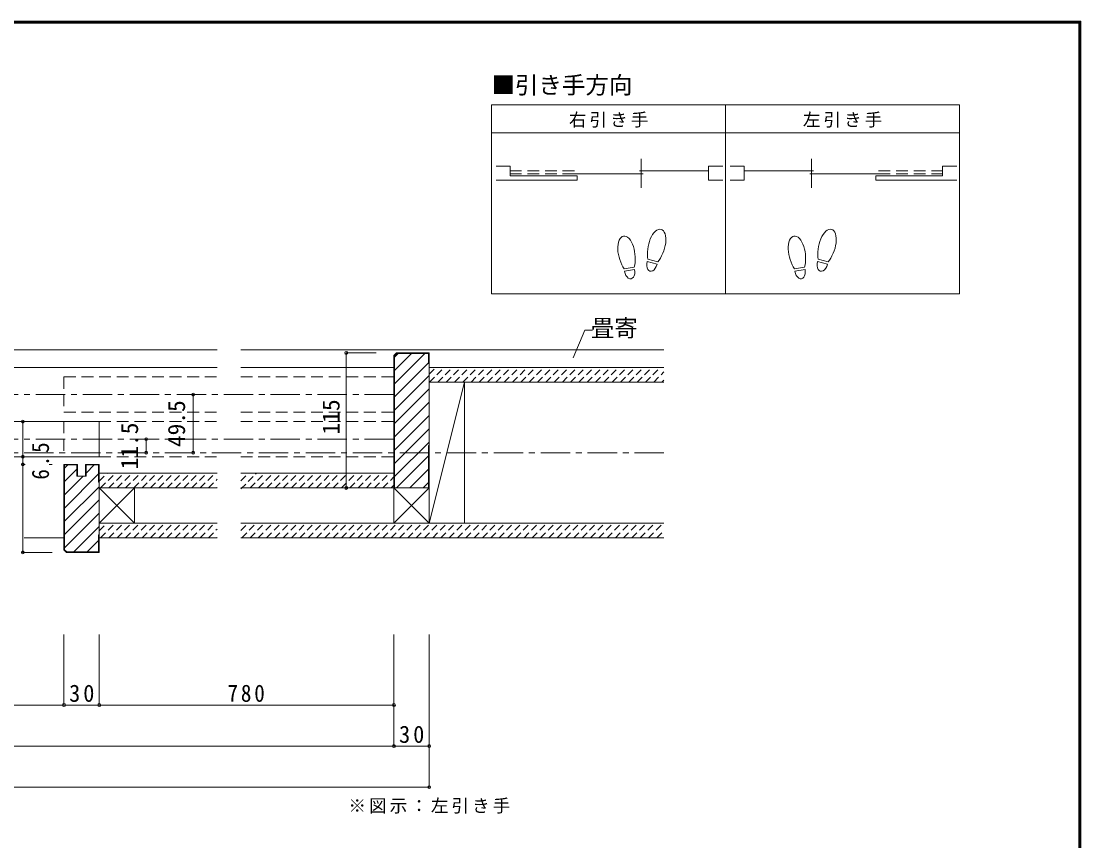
# Model space of a CAD drawing. Units: millimetres at full size, sheet at 1:5. Extents: x -973 to 977, y -701 to 696.
# Drawn here: x 74 to 977, y -2 to 696 of the extents above; entities that cross this region are included whole.
import ezdxf
from ezdxf.enums import TextEntityAlignment as Align

# ---------------------------------------------------------------- set-up
doc = ezdxf.new("R2010")
doc.units = ezdxf.units.MM
doc.header["$LTSCALE"] = 5
doc.header["$PDMODE"] = 32
doc.header["$PDSIZE"] = 2.5
for name, pattern in [('CHAIN1', [8, 5, -1, 1, -1]), ('DASHED1', [1.8, 1.2, -0.6]), ('DASHED2', [3, 2, -1])]:
    doc.linetypes.add(name, pattern=pattern)
for name, color, linetype, lineweight in [('0-1_通り芯', 4, 'CHAIN1', 9), ('0-2_柱', 3, 'Continuous', 9), ('0-3_仕上げ', 2, 'Continuous', 9), ('0-4_枠', 3, 'Continuous', 9), ('0-6_扉', 6, 'Continuous', 9), ('0-8_戸当り', 3, 'Continuous', 9), ('0-A_文字', 7, 'Continuous', 9), ('0-B_寸法', 7, 'Continuous', 9), ('0-C_ハッチ', 4, 'DASHED1', 9), ('F-1_枠', 6, 'Continuous', 9)]:
    doc.layers.add(name, color=color, linetype=linetype, lineweight=lineweight)
doc.styles.add('ＭＳ ゴシック', font='')
doc.styles.get('ＭＳ ゴシック').set_extended_font_data('MS Gothic')

msp = doc.modelspace()

# ---------------------------------------------------------------- linework, layer by layer
at = {"layer": '0-1_通り芯'}
for p, q in [((391.653, 377.703), (-399.347, 377.703)), ((391.653, 339.703), (-140.347, 339.703)), ((621.653, 328.203), (-618.347, 328.203))]:
    msp.add_line(p, q, dxfattribs=at)
at = {"layer": '0-2_柱', "color": 7}
for p, q in [((421.653, 268.203), (451.73, 388.203)), ((170.653, 298.203), (140.653, 268.203)), ((140.653, 298.203), (170.653, 268.203)), ((421.653, 298.203), (391.653, 268.203)), ((391.653, 298.203), (421.653, 268.203))]:
    msp.add_line(p, q, dxfattribs=at)
at = {"layer": '0-2_柱'}
for p, q in [((451.73, 268.203), (451.73, 388.203)), ((421.653, 298.203), (421.653, 268.203)), ((391.653, 268.203), (421.653, 268.203))]:
    msp.add_line(p, q, dxfattribs=at)
msp.add_lwpolyline([(140.653, 268.203), (170.653, 268.203), (170.653, 298.203), (140.653, 298.203)], close=True, dxfattribs=at)
msp.add_lwpolyline([(421.653, 298.203), (391.653, 298.203), (391.653, 268.203)], dxfattribs=at)
at = {"layer": '0-3_仕上げ'}
for p, q in [((241.153, 415.703), (10.153, 415.703)), ((621.653, 415.703), (261.153, 415.703)), ((421.653, 400.703), (621.653, 400.703)), ((421.653, 388.203), (621.653, 388.203)), ((140.653, 310.703), (241.153, 310.703)), ((261.153, 310.703), (391.653, 310.703)), ((140.653, 298.203), (241.153, 298.203)), ((261.153, 298.203), (421.653, 298.203)), ((241.153, 268.203), (140.653, 268.203)), ((621.653, 268.203), (261.153, 268.203)), ((241.153, 255.703), (140.653, 255.703)), ((621.653, 255.703), (261.153, 255.703))]:
    msp.add_line(p, q, dxfattribs=at)
at = {"layer": '0-4_枠'}
for p, q in [((393.774, 413.203), (391.653, 411.082)), ((391.653, 411.082), (391.653, 298.203)), ((393.982, 412.703), (392.153, 410.875)), ((392.153, 298.203), (392.153, 410.875)), ((393.774, 413.203), (421.653, 413.203)), ((393.982, 412.703), (421.153, 412.703)), ((421.153, 412.703), (421.153, 404.203)), ((421.653, 413.203), (421.653, 298.203)), ((421.653, 404.203), (421.153, 404.203)), ((421.153, 334.203), (421.153, 298.203)), ((421.153, 334.203), (421.653, 334.203)), ((110.653, 245.324), (110.653, 318.203)), ((110.653, 318.203), (122.203, 318.203)), ((111.153, 245.532), (111.153, 317.703)), ((111.153, 317.703), (121.703, 317.703)), ((121.703, 308.203), (121.703, 317.703)), ((122.203, 308.203), (122.203, 318.203)), ((140.653, 318.203), (129.103, 318.203)), ((129.103, 308.203), (129.103, 318.203)), ((140.153, 317.703), (129.603, 317.703)), ((129.603, 308.203), (129.603, 317.703)), ((140.153, 303.203), (140.153, 317.703)), ((140.653, 243.203), (140.653, 318.203)), ((121.703, 308.203), (129.603, 308.203)), ((140.153, 303.203), (140.653, 303.203)), ((391.653, 298.203), (421.653, 298.203)), ((140.153, 258.203), (140.653, 258.203)), ((140.153, 243.703), (140.153, 258.203)), ((112.774, 243.203), (110.653, 245.324)), ((112.981, 243.703), (111.153, 245.532)), ((112.981, 243.703), (140.153, 243.703)), ((112.774, 243.203), (140.653, 243.203))]:
    msp.add_line(p, q, dxfattribs=at)
at = {"layer": '0-4_枠', "color": 4}
for p, q in [((10.153, 400.703), (241.153, 400.703)), ((261.153, 400.703), (391.653, 400.703)), ((76.835, 255.703), (110.653, 255.703))]:
    msp.add_line(p, q, dxfattribs=at)
at = {"layer": '0-6_扉', "color": 2, "linetype": 'DASHED2'}
for p, q in [((110.653, 392.703), (241.153, 392.703)), ((261.153, 392.703), (391.653, 392.703)), ((391.653, 392.703), (391.653, 362.703)), ((261.153, 362.703), (391.653, 362.703)), ((110.653, 354.703), (110.653, 324.703)), ((110.653, 354.703), (241.153, 354.703)), ((261.153, 354.703), (391.653, 354.703)), ((391.653, 354.703), (391.653, 324.703)), ((110.653, 324.703), (241.153, 324.703)), ((261.153, 324.703), (391.653, 324.703))]:
    msp.add_line(p, q, dxfattribs=at)
at = {"layer": '0-6_扉'}
for p, q in [((10.153, 354.703), (140.653, 354.703)), ((140.653, 354.703), (140.653, 324.703)), ((10.153, 324.703), (140.653, 324.703))]:
    msp.add_line(p, q, dxfattribs=at)
at = {"layer": '0-6_扉', "color": 2, "linetype": 'DASHED2'}
msp.add_lwpolyline([(110.653, 392.703), (110.653, 362.703), (241.153, 362.703)], dxfattribs=at)
at = {"layer": '0-8_戸当り'}
for p, q in [((602.289, 553.849), (602.289, 578.649)), ((747.411, 553.849), (747.411, 578.649)), ((615.781, 488.701), (607.3, 490.973)), ((616.325, 490.729), (607.844, 493.002)), ((760.903, 488.701), (752.423, 490.973)), ((761.447, 490.729), (752.966, 493.002)), ((596.314, 486.373), (587.667, 484.848)), ((596.678, 484.304), (588.032, 482.78)), ((741.436, 486.373), (732.79, 484.848)), ((741.801, 484.304), (733.154, 482.78))]:
    msp.add_line(p, q, dxfattribs=at)
at = {"layer": '0-8_戸当り', "color": 2}
for p, q in [((547.727, 560.449), (478.766, 560.449)), ((490.766, 564.049), (547.727, 564.049)), ((545.327, 565.849), (603.889, 565.849)), ((547.727, 560.449), (547.727, 564.049)), ((600.689, 568.249), (659.65, 568.249)), ((659.65, 560.449), (671.65, 560.449)), ((690.05, 560.449), (678.05, 560.449)), ((749.011, 568.249), (690.05, 568.249)), ((804.372, 565.849), (745.811, 565.849)), ((801.972, 560.449), (801.972, 564.049)), ((858.933, 564.049), (801.972, 564.049)), ((801.972, 560.449), (870.933, 560.449))]:
    msp.add_line(p, q, dxfattribs=at)
at = {"layer": '0-8_戸当り', "linetype": 'DASHED2'}
for p, q in [((545.327, 568.249), (490.766, 568.249)), ((545.327, 565.849), (490.766, 565.849)), ((804.372, 568.249), (858.933, 568.249)), ((804.372, 565.849), (858.933, 565.849))]:
    msp.add_line(p, q, dxfattribs=at)
at = {"layer": '0-8_戸当り', "color": 2}
for points in [[(490.766, 564.049), (490.766, 572.249), (478.766, 572.249)], [(659.65, 560.449), (659.65, 572.249), (671.65, 572.249)], [(690.05, 560.449), (690.05, 572.249), (678.05, 572.249)], [(858.933, 564.049), (858.933, 572.249), (870.933, 572.249)]]:
    msp.add_lwpolyline(points, dxfattribs=at)
at = {"layer": '0-8_戸当り'}
for centre, major_axis, ratio, start_param, end_param in [((615.57, 504.873), (3.644, 13.601), 0.5, 4.3405914, 8.2257792), ((760.692, 504.873), (3.644, 13.601), 0.5, 4.3405914, 8.2257792), ((589.652, 498.872), (-2.445, 13.867), 0.5, 4.3405914, 8.2257792), ((734.774, 498.872), (-2.445, 13.867), 0.5, 4.3405914, 8.2257792), ((615.465, 504.484), (4.416, 16.48), 0.4, 1.8506333, 2.4428768), ((615.465, 504.484), (4.416, 16.48), 0.4, 3.8403085, 4.432552), ((760.588, 504.484), (4.416, 16.48), 0.4, 1.8506333, 2.4428768), ((760.588, 504.484), (4.416, 16.48), 0.4, 3.8403085, 4.432552), ((589.722, 498.475), (-2.963, 16.802), 0.4, 1.8506333, 2.4428768), ((589.722, 498.475), (-2.963, 16.802), 0.4, 3.8403085, 4.432552), ((611.541, 489.837), (1.894, 7.067), 0.6, 1.5707963, 4.712389), ((734.844, 498.475), (-2.963, 16.802), 0.4, 1.8506333, 2.4428768), ((734.844, 498.475), (-2.963, 16.802), 0.4, 3.8403085, 4.432552), ((756.663, 489.837), (1.894, 7.067), 0.6, 1.5707963, 4.712389), ((592.355, 483.542), (-1.27, 7.205), 0.6, 1.5707963, 4.712389), ((737.477, 483.542), (-1.27, 7.205), 0.6, 1.5707963, 4.712389)]:
    msp.add_ellipse(centre, major_axis=major_axis, ratio=ratio, start_param=start_param, end_param=end_param, dxfattribs=at)
at = {"layer": '0-A_文字', "color": 3}
for p, q in [((873.333, 624.661), (474.766, 624.661)), ((474.766, 463.661), (474.766, 624.661)), ((674.05, 463.661), (674.05, 624.661)), ((873.333, 463.661), (873.333, 624.661)), ((474.766, 600.661), (873.333, 600.661)), ((873.333, 463.661), (474.766, 463.661))]:
    msp.add_line(p, q, dxfattribs=at)
at = {"layer": '0-A_文字'}
for p in [(544.33, 408.963), (560.887, 432.685)]:
    msp.add_line(p, (554.294, 432.685), dxfattribs=at)
at = {"layer": '0-B_寸法', "color": 4}
for p, q in [((351.012, 413.203), (376.653, 413.203)), ((351.012, 413.203), (351.012, 298.203)), ((220.653, 328.203), (220.653, 377.703)), ((75.607, 354.703), (75.607, 324.703)), ((75.607, 354.703), (100.653, 354.703)), ((180.653, 328.203), (180.653, 339.703)), ((75.607, 324.703), (77.714, 324.703)), ((75.607, 324.703), (75.607, 318.203)), ((75.607, 318.203), (77.714, 318.203)), ((75.607, 318.203), (75.607, 243.203)), ((98.148, 324.703), (100.653, 324.703)), ((98.148, 318.203), (100.653, 318.203)), ((351.012, 298.203), (376.653, 298.203)), ((75.607, 243.203), (100.653, 243.203)), ((110.653, 113.203), (110.653, 173.203)), ((140.653, 113.203), (140.653, 173.203)), ((391.653, 78.203), (391.653, 173.203)), ((421.653, 43.203), (421.653, 173.203)), ((-388.347, 113.203), (110.653, 113.203)), ((110.653, 113.203), (140.653, 113.203)), ((140.653, 113.203), (391.653, 113.203)), ((391.653, 78.203), (-388.347, 78.203)), ((421.653, 78.203), (391.653, 78.203)), ((-418.347, 43.203), (421.653, 43.203))]:
    msp.add_line(p, q, dxfattribs=at)
at = {"layer": '0-B_寸法'}
for p in [(351.012, 413.203), (220.653, 377.703), (75.607, 354.703), (180.653, 339.703), (75.607, 324.703), (180.653, 328.203), (220.653, 328.203), (75.607, 318.203), (351.012, 298.203), (75.607, 243.203), (110.653, 113.203), (140.653, 113.203), (391.653, 113.203), (391.653, 78.203), (421.653, 78.203), (421.653, 43.203)]:
    msp.add_point(p, dxfattribs=at)
at = {"layer": '0-C_ハッチ', "linetype": 'Continuous'}
for p, q in [((395.267, 412.703), (392.153, 409.589)), ((417.894, 412.703), (392.153, 386.962)), ((406.581, 412.703), (392.153, 398.276)), ((421.153, 404.648), (392.153, 375.648)), ((421.653, 393.835), (392.153, 364.334)), ((421.653, 382.521), (392.153, 353.021)), ((421.653, 371.207), (392.153, 341.707)), ((421.653, 359.894), (392.153, 330.393)), ((421.653, 348.58), (392.153, 319.08)), ((421.653, 337.266), (392.153, 307.766)), ((421.153, 325.452), (393.904, 298.203)), ((113.866, 317.703), (111.153, 314.99)), ((136.494, 317.703), (129.603, 310.812)), ((121.703, 314.226), (111.153, 303.676)), ((140.153, 310.049), (111.153, 281.049)), ((126.994, 308.203), (111.153, 292.362)), ((421.153, 314.139), (405.218, 298.203)), ((140.653, 299.235), (111.153, 269.735)), ((421.153, 302.825), (416.531, 298.203)), ((140.653, 287.921), (111.153, 258.421)), ((140.653, 276.608), (111.153, 247.108)), ((140.653, 265.294), (119.062, 243.703)), ((140.153, 253.48), (130.376, 243.703))]:
    msp.add_line(p, q, dxfattribs=at)
at = {"layer": '0-C_ハッチ'}
for p, q in [((421.653, 394.972), (427.385, 400.703)), ((421.956, 388.203), (434.456, 400.703)), ((429.027, 388.203), (441.527, 400.703)), ((436.098, 388.203), (448.598, 400.703)), ((443.169, 388.203), (455.669, 400.703)), ((450.24, 388.203), (462.74, 400.703)), ((457.311, 388.203), (469.811, 400.703)), ((464.382, 388.203), (476.882, 400.703)), ((471.453, 388.203), (483.953, 400.703)), ((478.524, 388.203), (491.024, 400.703)), ((485.595, 388.203), (498.095, 400.703)), ((492.666, 388.203), (505.166, 400.703)), ((499.737, 388.203), (512.237, 400.703)), ((506.809, 388.203), (519.309, 400.703)), ((513.88, 388.203), (526.38, 400.703)), ((520.951, 388.203), (533.451, 400.703)), ((528.022, 388.203), (540.522, 400.703)), ((535.093, 388.203), (547.593, 400.703)), ((542.164, 388.203), (554.664, 400.703)), ((549.235, 388.203), (561.735, 400.703)), ((556.306, 388.203), (568.806, 400.703)), ((563.377, 388.203), (575.877, 400.703)), ((570.448, 388.203), (582.948, 400.703)), ((577.519, 388.203), (590.019, 400.703)), ((584.59, 388.203), (597.09, 400.703)), ((591.661, 388.203), (604.161, 400.703)), ((598.732, 388.203), (611.232, 400.703)), ((605.803, 388.203), (618.303, 400.703)), ((612.875, 388.203), (621.653, 396.982)), ((619.946, 388.203), (621.653, 389.911)), ((140.653, 304.033), (147.324, 310.703)), ((141.895, 298.203), (154.395, 310.703)), ((148.966, 298.203), (161.466, 310.703)), ((156.037, 298.203), (168.537, 310.703)), ((163.108, 298.203), (175.608, 310.703)), ((170.179, 298.203), (182.679, 310.703)), ((177.25, 298.203), (189.75, 310.703)), ((184.321, 298.203), (196.821, 310.703)), ((191.392, 298.203), (203.892, 310.703)), ((198.463, 298.203), (210.963, 310.703)), ((205.534, 298.203), (218.034, 310.703)), ((212.605, 298.203), (225.105, 310.703)), ((219.677, 298.203), (232.177, 310.703)), ((226.748, 298.203), (239.248, 310.703)), ((261.153, 304.324), (267.532, 310.703)), ((261.153, 297.253), (274.603, 310.703)), ((269.174, 298.203), (281.674, 310.703)), ((276.245, 298.203), (288.745, 310.703)), ((283.316, 298.203), (295.816, 310.703)), ((290.387, 298.203), (302.887, 310.703)), ((297.458, 298.203), (309.958, 310.703)), ((304.529, 298.203), (317.029, 310.703)), ((311.6, 298.203), (324.1, 310.703)), ((318.671, 298.203), (331.171, 310.703)), ((325.743, 298.203), (338.243, 310.703)), ((332.814, 298.203), (345.314, 310.703)), ((339.885, 298.203), (352.385, 310.703)), ((346.956, 298.203), (359.456, 310.703)), ((354.027, 298.203), (366.527, 310.703)), ((361.098, 298.203), (373.598, 310.703)), ((368.169, 298.203), (380.669, 310.703)), ((375.24, 298.203), (387.74, 310.703)), ((382.311, 298.203), (391.653, 307.545)), ((233.819, 298.203), (241.153, 305.538)), ((240.89, 298.203), (241.153, 298.467)), ((389.382, 298.203), (391.653, 300.474)), ((140.653, 261.606), (147.25, 268.203)), ((141.821, 255.703), (154.321, 268.203)), ((148.892, 255.703), (161.392, 268.203)), ((155.963, 255.703), (168.463, 268.203)), ((163.034, 255.703), (175.534, 268.203)), ((170.105, 255.703), (182.605, 268.203)), ((177.177, 255.703), (189.677, 268.203)), ((184.248, 255.703), (196.748, 268.203)), ((191.319, 255.703), (203.819, 268.203)), ((198.39, 255.703), (210.89, 268.203)), ((205.461, 255.703), (217.961, 268.203)), ((212.532, 255.703), (225.032, 268.203)), ((219.603, 255.703), (232.103, 268.203)), ((226.674, 255.703), (239.174, 268.203)), ((233.745, 255.703), (241.153, 263.111)), ((261.153, 261.898), (267.458, 268.203)), ((262.029, 255.703), (274.529, 268.203)), ((269.1, 255.703), (281.6, 268.203)), ((276.171, 255.703), (288.671, 268.203)), ((283.243, 255.703), (295.743, 268.203)), ((290.314, 255.703), (302.814, 268.203)), ((297.385, 255.703), (309.885, 268.203)), ((304.456, 255.703), (316.956, 268.203)), ((311.527, 255.703), (324.027, 268.203)), ((318.598, 255.703), (331.098, 268.203)), ((325.669, 255.703), (338.169, 268.203)), ((332.74, 255.703), (345.24, 268.203)), ((339.811, 255.703), (352.311, 268.203)), ((346.882, 255.703), (359.382, 268.203)), ((353.953, 255.703), (366.453, 268.203)), ((361.024, 255.703), (373.524, 268.203)), ((368.095, 255.703), (380.595, 268.203)), ((375.166, 255.703), (387.666, 268.203)), ((382.237, 255.703), (394.737, 268.203)), ((389.309, 255.703), (401.809, 268.203)), ((396.38, 255.703), (408.88, 268.203)), ((403.451, 255.703), (415.951, 268.203)), ((410.522, 255.703), (423.022, 268.203)), ((417.593, 255.703), (430.093, 268.203)), ((424.664, 255.703), (437.164, 268.203)), ((431.735, 255.703), (444.235, 268.203)), ((438.806, 255.703), (451.306, 268.203)), ((445.877, 255.703), (458.377, 268.203)), ((452.948, 255.703), (465.448, 268.203)), ((460.019, 255.703), (472.519, 268.203)), ((467.09, 255.703), (479.59, 268.203)), ((474.161, 255.703), (486.661, 268.203)), ((481.232, 255.703), (493.732, 268.203)), ((488.303, 255.703), (500.803, 268.203)), ((495.375, 255.703), (507.875, 268.203)), ((502.446, 255.703), (514.946, 268.203)), ((509.517, 255.703), (522.017, 268.203)), ((516.588, 255.703), (529.088, 268.203)), ((523.659, 255.703), (536.159, 268.203)), ((530.73, 255.703), (543.23, 268.203)), ((537.801, 255.703), (550.301, 268.203)), ((544.872, 255.703), (557.372, 268.203)), ((551.943, 255.703), (564.443, 268.203)), ((559.014, 255.703), (571.514, 268.203)), ((566.085, 255.703), (578.585, 268.203)), ((573.156, 255.703), (585.656, 268.203)), ((580.227, 255.703), (592.727, 268.203)), ((587.298, 255.703), (599.798, 268.203)), ((594.37, 255.703), (606.87, 268.203)), ((601.441, 255.703), (613.941, 268.203)), ((608.512, 255.703), (621.012, 268.203)), ((615.583, 255.703), (621.653, 261.774)), ((240.816, 255.703), (241.153, 256.04))]:
    msp.add_line(p, q, dxfattribs=at)
at = {"layer": 'F-1_枠'}
for p, q in [((-973.347, 695.833), (976.653, 695.833)), ((-973.347, 695), (976.653, 695)), ((974.986, 695.833), (974.986, -700.833)), ((975.82, 695.833), (975.82, -700.833)), ((976.653, 695.833), (976.653, -700.833)), ((-973.347, 694.167), (976.653, 694.167))]:
    msp.add_line(p, q, dxfattribs=at)

# ---------------------------------------------------------------- texts
at = {"layer": '0-A_文字', "style": 'ＭＳ ゴシック'}
for s, p in [('■引き手方向', (474.766, 629.661)), ('畳寄', (559.294, 422.685))]:
    msp.add_text(s, height=14.66, dxfattribs=at).set_placement(p, align=Align.BOTTOM_LEFT)
at = {"layer": '0-A_文字', "char_height": 11, "attachment_point": 7, "style": 'ＭＳ ゴシック'}
for s, insert in [('\\T1.17;右引き手', (540.658, 605.161)), ('\\T1.17;左引き手', (739.941, 605.161)), ('\\T1.17;※図示：左引き手', (352.903, 20.703))]:
    msp.add_mtext(s, dxfattribs=dict(at, insert=insert))
at = {"layer": '0-B_寸法', "style": 'ＭＳ ゴシック'}
for s, p in [('49.5', (218.153, 332.953)), ('115', (349.762, 343.703)), ('11.5', (178.153, 313.953))]:
    msp.add_text(s, height=14.66, rotation=90, dxfattribs=at).set_placement(p, align=Align.BOTTOM_LEFT)
at = {"layer": '0-B_寸法', "insert": (98.107, 305.203), "char_height": 14.66, "attachment_point": 7, "rotation": 90, "style": 'ＭＳ ゴシック'}
msp.add_mtext('\\T1.27;\\W0.9;6.5', dxfattribs=at)
at = {"layer": '0-B_寸法', "char_height": 14.66, "attachment_point": 7, "style": 'ＭＳ ゴシック'}
for s, insert in [('\\T1.27;\\W0.95;30', (115.028, 115.703)), ('\\T1.27;\\W0.9;780', (249.903, 115.703)), ('\\T1.27;\\W0.95;30', (396.028, 80.703))]:
    msp.add_mtext(s, dxfattribs=dict(at, insert=insert))

doc.saveas('drawing.dxf')
